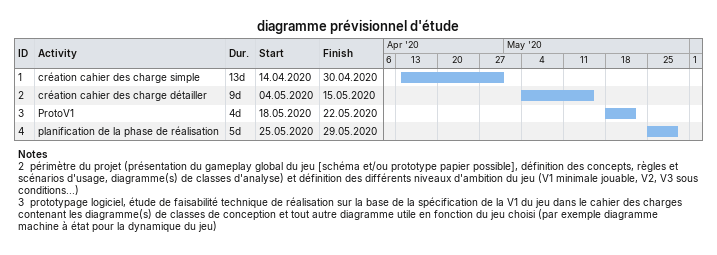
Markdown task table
diagramme prévisionnel d'étude

| ID | Task | Duration | Start | Finish |
|---|---|---|---|---|
| 1 | création cahier des charge simple | 13d | 2020-04-14 | 2020-04-30 |
| 2 | création cahier des charge détailler | 9d | 2020-05-04 | 2020-05-15 |
| 3 | ProtoV1 | 4d | 2020-05-18 | 2020-05-22 |
| 4 | planification de la phase de réalisation | 5d | 2020-05-25 | 2020-05-29 |

Notes
- 2: périmètre du projet (présentation du gameplay global du jeu [schéma et/ou prototype papier possible], définition des concepts, règles et scénarios d'usage, diagramme(s) de classes d'analyse) et définition des différents niveaux d'ambition du jeu (V1 minimale jouable, V2, V3 sous conditions...)
- 3: prototypage logiciel, étude de faisabilité technique de réalisation sur la base de la spécification de la V1 du jeu dans le cahier des charges contenant les diagramme(s) de classes de conception et tout autre diagramme utile en fonction du jeu choisi (par exemple diagramme machine à état pour la dynamique du jeu)
